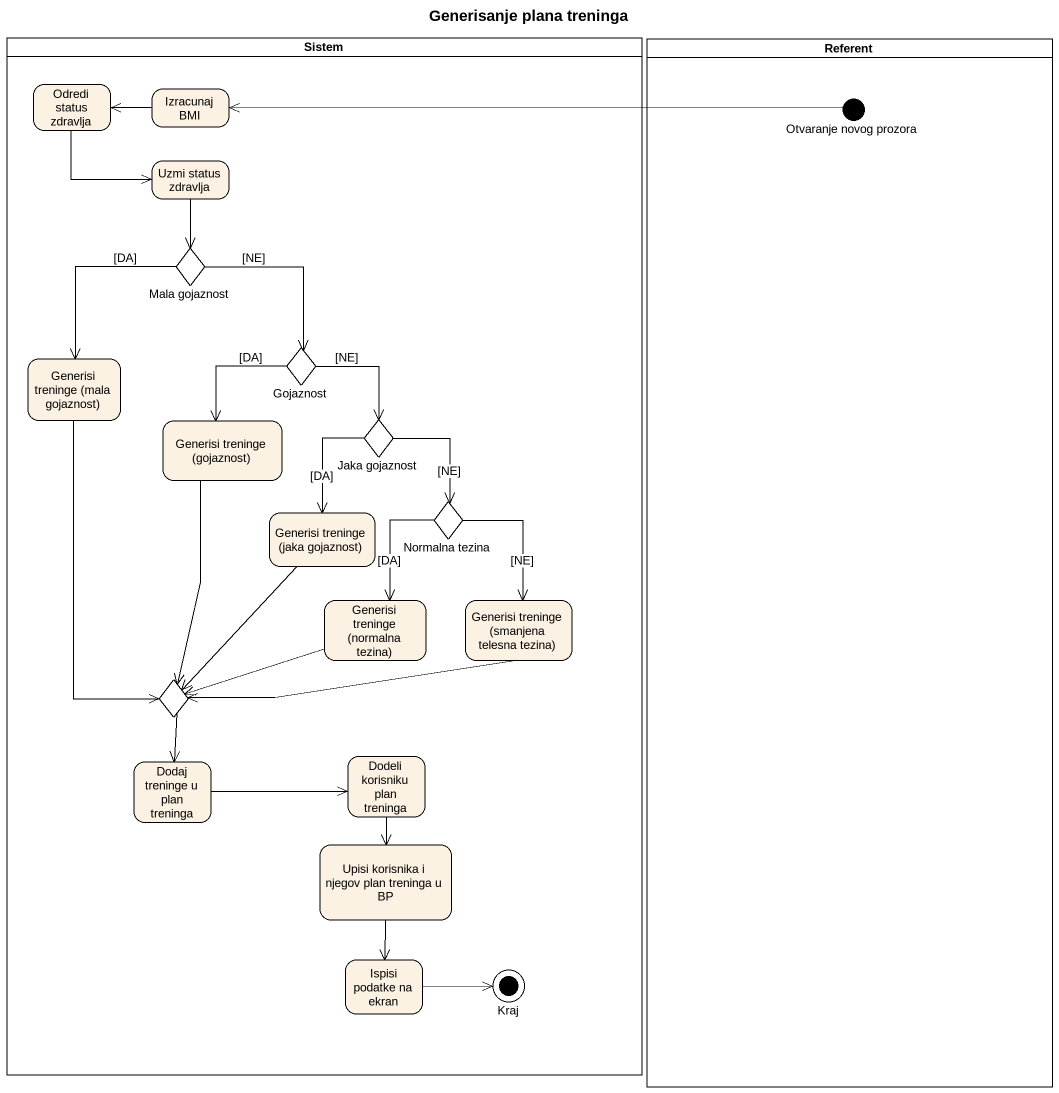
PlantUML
@startuml
title Generisanje plana treninga
hide empty description
state Sistem <<partition>> {
  state "Odredi status zdravlja" as Odredi_status_zdravlja
  state "Izracunaj BMI" as Izracunaj_BMI
  state "Uzmi status zdravlja" as Uzmi_status_zdravlja
  state "Mala gojaznost" as Mala_gojaznost <<choice>>
  state "Generisi treninge (mala gojaznost)" as Generisi_treninge_mala
  state Gojaznost <<choice>>
  state "Jaka gojaznost" as Jaka_gojaznost <<choice>>
  state "Generisi treninge (gojaznost)" as Generisi_treninge_gojaznost
  state "Generisi treninge (jaka gojaznost)" as Generisi_treninge_jaka
  state "Normalna tezina" as Normalna_tezina <<choice>>
  state "Generisi treninge (normalna tezina)" as Generisi_treninge_normalna
  state "Generisi treninge (smanjena telesna tezina)" as Generisi_treninge_smanjena
  state choice1 <<choice>>
  state "Dodaj treninge u plan treninga" as Dodaj_treninge_u_plan
  state "Dodeli korisniku plan treninga" as Dodeli_korisniku_plan
  state "Upisi korisnika i njegov plan treninga u BP" as Upisi_korisnika_i_njegov
  state "Ispisi podatke na ekran" as Ispisi_podatke_na_ekran
  state Kraj <<end>>
}
state Referent <<partition>> {
  state "Otvaranje novog prozora" as Otvaranje_novog_prozora <<start>>
}
Odredi_status_zdravlja --> Uzmi_status_zdravlja
Izracunaj_BMI -left-> Odredi_status_zdravlja
Otvaranje_novog_prozora -left-> Izracunaj_BMI
Uzmi_status_zdravlja --> Mala_gojaznost
Mala_gojaznost --> Generisi_treninge_mala : [DA]
Mala_gojaznost --> Gojaznost : [NE]
Generisi_treninge_mala --> choice1
Gojaznost --> Jaka_gojaznost : [NE]
Gojaznost --> Generisi_treninge_gojaznost : [DA]
Jaka_gojaznost --> Generisi_treninge_jaka : [DA]
Jaka_gojaznost --> Normalna_tezina : [NE]
Generisi_treninge_gojaznost --> choice1
Generisi_treninge_jaka --> choice1
Normalna_tezina --> Generisi_treninge_normalna : [DA]
Normalna_tezina --> Generisi_treninge_smanjena : [NE]
Generisi_treninge_normalna -left-> choice1
Generisi_treninge_smanjena -left-> choice1
choice1 --> Dodaj_treninge_u_plan
Dodaj_treninge_u_plan -right-> Dodeli_korisniku_plan
Dodeli_korisniku_plan --> Upisi_korisnika_i_njegov
Upisi_korisnika_i_njegov --> Ispisi_podatke_na_ekran
Ispisi_podatke_na_ekran -right-> Kraj
@enduml
